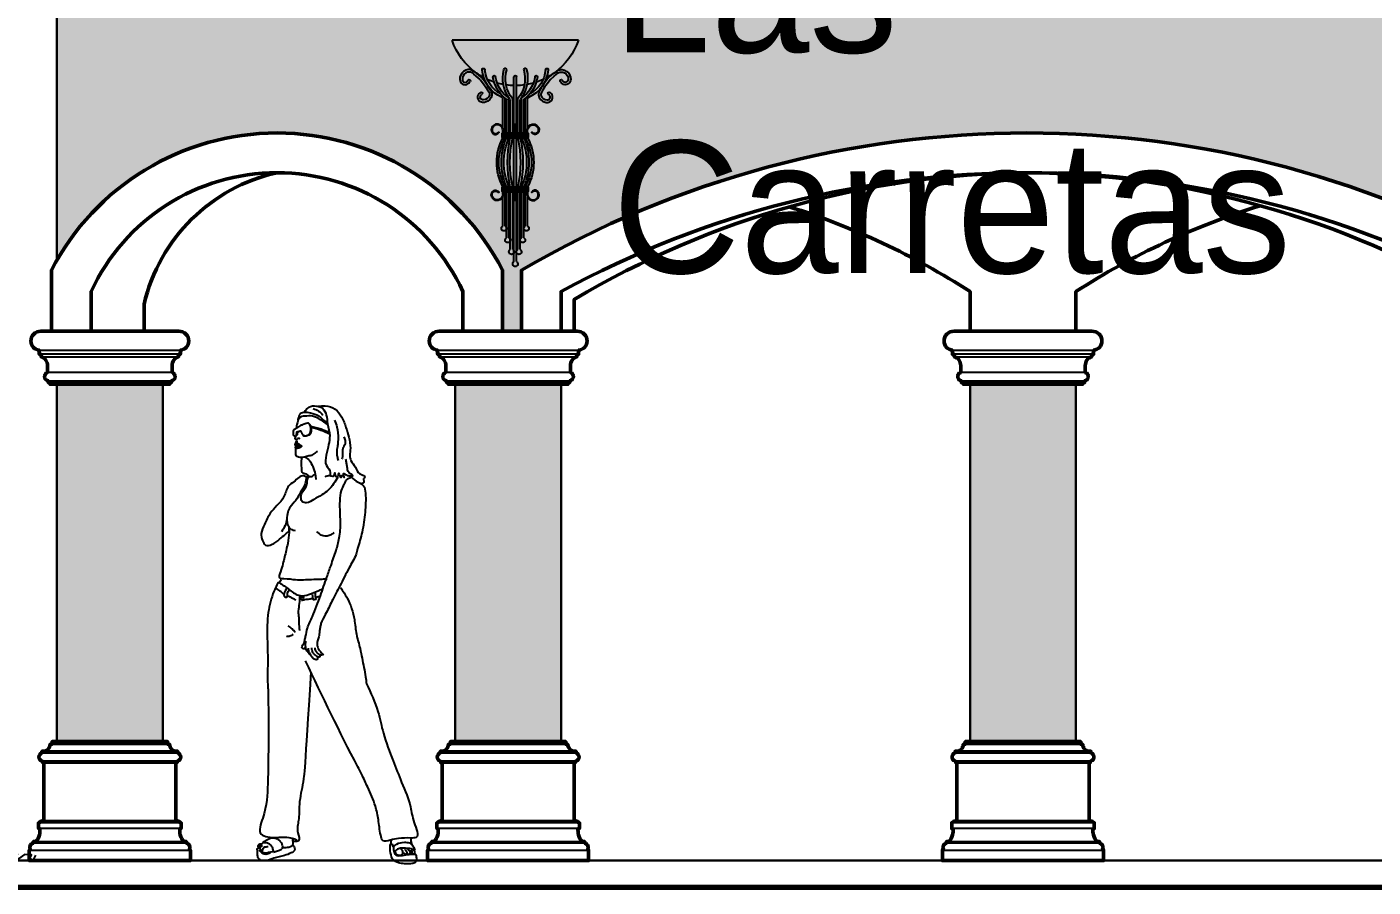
# Model space of a CAD drawing. Header units: metres. Extents: x -109 to 591, y -5 to 592.
# Drawn here: x 476.61 to 481.69, y 6.57 to 9.82 of the extents above; entities that cross this region are included whole.
import ezdxf

# ---------------------------------------------------------------- set-up
doc = ezdxf.new("R2010")
doc.units = ezdxf.units.M
doc.header["$LTSCALE"] = 0.03
for name, color, linetype in [('Amb personas', 8, 'Continuous'), ('Areas verdes', 74, 'Continuous'), ('Luminaria', 7, 'Continuous'), ('MOLDURA', 43, 'Continuous'), ('TEXTO', 5, 'Continuous')]:
    doc.layers.add(name, color=color, linetype=linetype)
for name, color, linetype, lineweight in [('HATCH SECCION', 8, 'Continuous', 5), ('Moldura con Espesor', 43, 'Continuous', 50), ('Muro', 7, 'Continuous', 70), ('Muro bajo', 7, 'Continuous', 30)]:
    doc.layers.add(name, color=color, linetype=linetype, lineweight=lineweight)
doc.styles.add('espacios', font='', dxfattribs={"height": 0.18})
doc.styles.get('espacios').set_extended_font_data('Zurich Ex BT')

# ---------------------------------------------------------------- blocks, each defined once
blk = doc.blocks.new('dam2')
for points in [[(389.6004, 512.8646), (389.6047, 512.8646), (389.6081, 512.8612)], [(389.6175, 512.0776), (389.6179, 512.0783)], [(389.646, 512.0556), (389.6455, 512.0567)]]:
    blk.add_lwpolyline(points)
blk.add_circle((389.5981, 512.282), 0.0047)
for points in [[(389.6288, 512.9583), (389.645, 512.976), (389.6725, 512.9786), (389.6948, 512.9691), (389.7111, 512.9134), (389.7171, 512.8697), (389.712, 512.8371), (389.7025, 512.7994), (389.7017, 512.7617), (389.7145, 512.7351), (389.7154, 512.724), (389.7223, 512.7223), (389.7266, 512.7223), (389.7317, 512.7334), (389.7334, 512.7223), (389.7418, 512.7211), (389.7463, 512.7326), (389.7508, 512.7193), (389.7549, 512.7171), (389.7566, 512.724), (389.7652, 512.7163), (389.7635, 512.73), (389.7729, 512.7249), (389.7866, 512.7214), (389.7961, 512.7214), (389.784, 512.7326), (389.7772, 512.754), (389.7755, 512.7677), (389.7735, 512.7828)], [(389.6596, 512.97), (389.6794, 512.9606), (389.6948, 512.9452)], [(389.736, 512.9254), (389.7446, 512.9006), (389.7472, 512.8577), (389.7454, 512.8371), (389.742, 512.8191), (389.742, 512.7926), (389.7446, 512.7789)], [(389.5981, 512.8755), (389.593, 512.8694), (389.59, 512.8653), (389.5986, 512.8603)], [(389.7686, 512.8637), (389.772, 512.838), (389.7635, 512.8209), (389.7617, 512.7986), (389.7592, 512.7831)], [(389.5916, 512.8284), (389.5909, 512.8157), (389.5918, 512.802), (389.6012, 512.796), (389.6218, 512.7952), (389.6395, 512.7995), (389.6551, 512.8027), (389.6621, 512.808), (389.6707, 512.8149)], [(389.5972, 512.8476), (389.5981, 512.8511), (389.598, 512.8535)], [(389.624, 512.7959), (389.6407, 512.7814), (389.6518, 512.7591), (389.6604, 512.7309), (389.6613, 512.712)], [(389.6279, 512.7218), (389.6184, 512.7261), (389.5815, 512.7064), (389.5618, 512.691), (389.5438, 512.6532), (389.5172, 512.6215), (389.4923, 512.5941), (389.47, 512.5547), (389.4571, 512.5212), (389.4605, 512.4964), (389.4717, 512.4792), (389.4932, 512.4801), (389.5232, 512.499), (389.5455, 512.517), (389.5584, 512.5281)], [(389.6279, 512.7218), (389.6219, 512.6978), (389.6047, 512.667), (389.585, 512.637), (389.5652, 512.6147), (389.5558, 512.5967), (389.5515, 512.571), (389.5446, 512.5478), (389.5309, 512.5255)], [(389.7418, 512.7182), (389.7257, 512.6935), (389.6819, 512.655), (389.6527, 512.6395), (389.6253, 512.6284), (389.6098, 512.6335), (389.6056, 512.6498), (389.6116, 512.6687), (389.6287, 512.6944), (389.6313, 512.7132), (389.6382, 512.7235)], [(389.7866, 512.7214), (389.8083, 512.7017), (389.8341, 512.6837), (389.8406, 512.6566), (389.8367, 512.5871), (389.8238, 512.515), (389.8058, 512.4558), (389.7993, 512.4352), (389.7723, 512.3863), (389.7372, 512.3224), (389.7063, 512.2671), (389.6805, 512.2194), (389.6638, 512.1873), (389.6599, 512.1731), (389.6573, 512.1589), (389.6547, 512.1396), (389.647, 512.1113), (389.6535, 512.0933), (389.6651, 512.0778), (389.6676, 512.074), (389.6625, 512.0727), (389.6483, 512.0804), (389.6419, 512.0894), (389.6393, 512.0997)], [(389.5511, 512.5685), (389.5538, 512.5512), (389.5601, 512.5396), (389.5721, 512.5307), (389.5807, 512.529)], [(389.7223, 512.5161), (389.7111, 512.5092), (389.6819, 512.5058), (389.6682, 512.5135), (389.6596, 512.5212)], [(389.5127, 512.3433), (389.4927, 512.3011), (389.4717, 512.2232), (389.4667, 512.1268), (389.4655, 512.049), (389.463, 511.9723), (389.4642, 511.9476)], [(389.5325, 512.2982), (389.5224, 512.3069), (389.5066, 512.32)], [(389.5892, 512.2919), (389.5871, 512.2624), (389.5827, 512.2353), (389.5836, 512.2117), (389.5836, 512.1864), (389.5844, 512.1698), (389.5844, 512.1645)], [(389.637, 512.2795), (389.6247, 512.2772), (389.6072, 512.2755), (389.5958, 512.272)], [(389.7393, 512.3163), (389.762, 512.277), (389.7856, 512.1984), (389.7917, 512.1442), (389.8031, 512.0918), (389.8092, 512.0569), (389.8198, 511.989), (389.8225, 511.9628)], [(389.5696, 512.1584), (389.5582, 512.1715), (389.5442, 512.1829)], [(389.5617, 512.1514), (389.5495, 512.1453), (389.5372, 512.1436)], [(389.6247, 512.0708), (389.6072, 512.0953), (389.6063, 512.1215), (389.6072, 512.125)], [(389.6471, 512.0665), (389.6457, 512.0568), (389.6387, 512.0568), (389.6282, 512.0656), (389.6212, 512.0769), (389.6159, 512.0892), (389.6151, 512.0988)], [(389.6537, 512.0754), (389.6553, 512.0664), (389.6509, 512.0656), (389.6396, 512.0726), (389.6308, 512.083), (389.6282, 512.0909), (389.6282, 512.0996)], [(389.8225, 511.9628), (389.8606, 511.8605), (389.8781, 511.781), (389.9105, 511.68), (389.9388, 511.6005), (389.9685, 511.5103), (389.9793, 511.4524), (389.9847, 511.3985), (389.9658, 511.3971), (389.9213, 511.3971), (389.8903, 511.3917), (389.8646, 511.3904), (389.8565, 511.4106), (389.8498, 511.4672), (389.8404, 511.517), (389.8147, 511.5871), (389.7945, 511.6342), (389.781, 511.6625), (389.6031, 512.0531)], [(389.4642, 511.9476), (389.4518, 511.6103), (389.4296, 511.4867), (389.4221, 511.4286), (389.4456, 511.4175), (389.5087, 511.415), (389.5347, 511.4101), (389.5508, 511.4039)], [(389.4653, 511.3618), (389.4631, 511.3735), (389.458, 511.3849), (389.449, 511.3924), (389.4383, 511.3967), (389.4298, 511.3973), (389.429, 511.3991), (389.4345, 511.4028), (389.4448, 511.4083), (389.455, 511.4123), (389.4634, 511.4138), (389.4748, 511.4116), (389.485, 511.4057), (389.4932, 511.3957), (389.4971, 511.3856), (389.4971, 511.3768), (389.4957, 511.3728)], [(389.5352, 511.3863), (389.5414, 511.3754), (389.5414, 511.3655), (389.5293, 511.3571), (389.5044, 511.3479), (389.4653, 511.3399), (389.4389, 511.3319), (389.4159, 511.3344), (389.4089, 511.3421), (389.4067, 511.3564), (389.4063, 511.3684), (389.4074, 511.3768), (389.4111, 511.3798)], [(389.4122, 511.3708), (389.4225, 511.3601), (389.4332, 511.3559), (389.4449, 511.3569), (389.4534, 511.3593)]]:
    blk.add_spline(points, degree=3)
for points, knots in [([(389.6764, 512.9778), (389.6857, 512.9786), (389.7078, 512.9807), (389.7421, 512.9684), (389.7655, 512.9355), (389.7768, 512.8989), (389.7877, 512.861), (389.7931, 512.8258), (389.7873, 512.7979), (389.7898, 512.7722), (389.8107, 512.754), (389.8134, 512.7262), (389.8488, 512.719), (389.8315, 512.7072), (389.8396, 512.6954), (389.8315, 512.6924), (389.8266, 512.6908)], [0, 0, 0, 0, 0.204626, 0.487741, 0.752249, 1.060926, 1.328103, 1.625569, 1.827846, 1.955127, 2.17339, 2.388263, 2.547218, 2.6293, 2.693484, 2.781077, 2.781077, 2.781077, 2.781077]), ([(389.5923, 512.8715), (389.5901, 512.8712), (389.5827, 512.8745), (389.5853, 512.8845), (389.5853, 512.8963), (389.5999, 512.9004), (389.6086, 512.9086), (389.6168, 512.911), (389.6168, 512.911), (389.6229, 512.9139), (389.6298, 512.917), (389.6428, 512.9187), (389.649, 512.905), (389.6505, 512.8913), (389.6448, 512.8773), (389.6348, 512.8726), (389.623, 512.8702), (389.6159, 512.8798), (389.6152, 512.8913), (389.6059, 512.8894), (389.5971, 512.8884), (389.5974, 512.8815), (389.5966, 512.8745), (389.5923, 512.8715)], [1.029626, 1.029626, 1.029626, 1.029626, 1.080252, 1.162309, 1.226493, 1.322632, 1.443788, 1.48965, 1.48965, 1.48965, 1.607995, 1.670996, 1.739092, 1.896933, 1.981387, 2.046234, 2.134659, 2.215288, 2.283081, 2.333482, 2.393243, 2.451269, 2.469049, 2.469049, 2.469049, 2.469049]), ([(389.6045, 512.9313), (389.6034, 512.9279), (389.6007, 512.9196), (389.5973, 512.9094), (389.5979, 512.9025), (389.5981, 512.9009)], [0.0062868, 0.0062868, 0.0062868, 0.0062868, 0.0847533, 0.2008053, 0.2363419, 0.2363419, 0.2363419, 0.2363419]), ([(389.7118, 512.9091), (389.7032, 512.9159), (389.6864, 512.929), (389.6586, 512.9455), (389.6313, 512.9429), (389.6113, 512.9437), (389.6024, 512.9264), (389.6084, 512.9474), (389.6143, 512.9554), (389.6309, 512.96), (389.6524, 512.9538), (389.6779, 512.9472), (389.6931, 512.9299), (389.7039, 512.9208), (389.7094, 512.9152), (389.7111, 512.9134)], [0.010001, 0.010001, 0.010001, 0.010001, 0.251908, 0.482913, 0.69091, 0.850274, 0.895672, 0.99338, 1.096641, 1.16241, 1.346838, 1.584292, 1.722396, 1.842701, 1.896131, 1.896131, 1.896131, 1.896131]), ([(389.6427, 512.9163), (389.6429, 512.9162), (389.6458, 512.9149), (389.6508, 512.904), (389.6523, 512.8903), (389.6465, 512.8762), (389.6366, 512.8716), (389.6279, 512.8698), (389.6239, 512.8721), (389.6232, 512.8726)], [1.6659105, 1.6659105, 1.6659105, 1.6659105, 1.6709959, 1.7390923, 1.8969333, 1.981387, 2.0462342, 2.1346595, 2.1531248, 2.1531248, 2.1531248, 2.1531248]), ([(389.614, 512.889), (389.6125, 512.8893), (389.6072, 512.8883), (389.5989, 512.8874), (389.5992, 512.8804), (389.5984, 512.8764), (389.5981, 512.8755)], [2.2922678, 2.2922678, 2.2922678, 2.2922678, 2.3334817, 2.3932432, 2.4512692, 2.4690493, 2.4690493, 2.4690493, 2.4690493]), ([(389.6491, 512.9065), (389.6618, 512.9033), (389.6851, 512.8969), (389.7067, 512.8862), (389.7165, 512.8811)], [0.0480309, 0.0480309, 0.0480309, 0.0480309, 0.336075, 0.5786481, 0.5786481, 0.5786481, 0.5786481]), ([(389.6502, 512.9021), (389.6624, 512.899), (389.6854, 512.8925), (389.7068, 512.8819), (389.7169, 512.8766)], [0.0612403, 0.0612403, 0.0612403, 0.0612403, 0.336075, 0.5868201, 0.5868201, 0.5868201, 0.5868201]), ([(389.597, 512.8608), (389.5954, 512.8539), (389.592, 512.8485), (389.5898, 512.8398), (389.5931, 512.8476), (389.5972, 512.8412), (389.6009, 512.8476), (389.6065, 512.8387), (389.6181, 512.8358), (389.6051, 512.8271), (389.597, 512.827), (389.5901, 512.8286), (389.5915, 512.8344), (389.598, 512.8317), (389.6033, 512.8311), (389.6116, 512.8347), (389.6013, 512.839), (389.5963, 512.8405), (389.5915, 512.8385), (389.5898, 512.8398), (389.5898, 512.8398), (389.5907, 512.8424)], [1.0139531, 1.0139531, 1.0139531, 1.0139531, 1.0565261, 1.094809, 1.121524, 1.1496928, 1.1811814, 1.2529849, 1.3071611, 1.391871, 1.480072, 1.5115605, 1.5375108, 1.5753113, 1.6257119, 1.6538807, 1.7080568, 1.7463776, 1.7846983, 1.8025084, 1.8586537, 1.8586537, 1.8586537, 1.8586537]), ([(389.5965, 512.8399), (389.5978, 512.8383), (389.5992, 512.8365), (389.5986, 512.8344), (389.5958, 512.8327)], [0.005566, 0.005566, 0.005566, 0.005566, 0.02457923, 0.05350095, 0.05350095, 0.05350095, 0.05350095]), ([(389.6124, 512.794), (389.6117, 512.7885), (389.6099, 512.7732), (389.6103, 512.7562), (389.6112, 512.7363), (389.6248, 512.7356), (389.6327, 512.73), (389.6346, 512.726), (389.6352, 512.7245)], [0, 0, 0, 0, 0.1213458, 0.3353245, 0.3995083, 0.5095159, 0.5724929, 0.6074024, 0.6074024, 0.6074024, 0.6074024]), ([(389.6279, 512.7218), (389.6284, 512.7224), (389.6298, 512.724), (389.6335, 512.7238), (389.6365, 512.725), (389.6387, 512.7241), (389.639, 512.7233), (389.639, 512.7231)], [0, 0, 0, 0, 0.01596339, 0.04674511, 0.07315609, 0.08699152, 0.09151033, 0.09151033, 0.09151033, 0.09151033]), ([(389.6378, 512.7231), (389.6405, 512.7231), (389.6457, 512.723), (389.6535, 512.7261), (389.6579, 512.7295), (389.6603, 512.7315)], [0, 0, 0, 0, 0.0593879, 0.1132088, 0.1815985, 0.1815985, 0.1815985, 0.1815985]), ([(389.6965, 512.721), (389.7014, 512.7227), (389.7073, 512.7248), (389.7134, 512.7256), (389.7144, 512.7258)], [0, 0, 0, 0, 0.1137451, 0.1359465, 0.1359465, 0.1359465, 0.1359465]), ([(389.6051, 512.1057), (389.6043, 512.1023), (389.6029, 512.0958), (389.5868, 512.1001), (389.5992, 512.1153), (389.6031, 512.128), (389.6078, 512.1473), (389.6139, 512.1773), (389.6397, 512.224), (389.664, 512.2854), (389.6872, 512.3472), (389.7083, 512.4014), (389.7267, 512.4479), (389.7398, 512.4903), (389.7469, 512.5365), (389.7462, 512.5818), (389.7463, 512.63), (389.7506, 512.6657), (389.7637, 512.6877), (389.7698, 512.7033), (389.7792, 512.7132), (389.7873, 512.7153), (389.7916, 512.7161)], [0, 0, 0, 0, 0.064575, 0.123757, 0.251544, 0.340877, 0.446646, 0.678413, 1.017082, 1.60914, 2.134447, 2.471518, 2.889639, 3.236731, 3.444436, 3.916928, 4.231223, 4.511716, 4.689584, 4.789982, 4.880721, 4.974657, 4.974657, 4.974657, 4.974657]), ([(389.5577, 512.543), (389.5581, 512.536), (389.5591, 512.5158), (389.5518, 512.4792), (389.538, 512.4302), (389.529, 512.3957), (389.512, 512.3552), (389.546, 512.3558), (389.5798, 512.3474), (389.627, 512.3495), (389.6631, 512.3492), (389.6824, 512.3492), (389.6899, 512.3492), (389.692, 512.3492)], [0.036799, 0.036799, 0.036799, 0.036799, 0.189891, 0.481947, 0.859949, 1.263589, 1.432288, 1.543103, 1.860005, 2.283744, 2.540525, 2.662496, 2.707433, 2.707433, 2.707433, 2.707433]), ([(389.5127, 512.3433), (389.5243, 512.3356), (389.5476, 512.3203), (389.5733, 512.2951), (389.6042, 512.2881), (389.6286, 512.2963), (389.6505, 512.3037), (389.6654, 512.3102), (389.6725, 512.3129), (389.6746, 512.3137)], [0, 0, 0, 0, 0.306693, 0.614788, 0.772158, 0.976164, 1.167008, 1.285012, 1.333971, 1.333971, 1.333971, 1.333971]), ([(389.5239, 512.3559), (389.5233, 512.353), (389.5217, 512.3474), (389.5182, 512.3429), (389.5162, 512.3408)], [0.0258549, 0.0258549, 0.0258549, 0.0258549, 0.0913082, 0.1529624, 0.1529624, 0.1529624, 0.1529624]), ([(389.5443, 512.3211), (389.5395, 512.3146), (389.5329, 512.3057), (389.5317, 512.2903), (389.5472, 512.2827), (389.5434, 512.3001), (389.548, 512.3086), (389.5519, 512.3117), (389.554, 512.3132)], [0.0029762, 0.0029762, 0.0029762, 0.0029762, 0.1801151, 0.244564, 0.3163216, 0.4281074, 0.4811461, 0.5358219, 0.5358219, 0.5358219, 0.5358219]), ([(389.5448, 512.2927), (389.5511, 512.2897), (389.5615, 512.2849), (389.5711, 512.2787), (389.5748, 512.2763)], [0.0048062, 0.0048062, 0.0048062, 0.0048062, 0.1578643, 0.2558263, 0.2558263, 0.2558263, 0.2558263]), ([(389.636, 512.2988), (389.6355, 512.2927), (389.6349, 512.2853), (389.6387, 512.2745), (389.6442, 512.2769), (389.652, 512.2753), (389.6455, 512.2867), (389.6474, 512.2944), (389.648, 512.3005), (389.6482, 512.3031)], [0.0020197, 0.0020197, 0.0020197, 0.0020197, 0.1412284, 0.1699134, 0.2212698, 0.2469479, 0.3123489, 0.3893029, 0.4452212, 0.4452212, 0.4452212, 0.4452212]), ([(389.6639, 512.2857), (389.6616, 512.2855), (389.6563, 512.2849), (389.6512, 512.2833), (389.6484, 512.2823)], [0.1699313, 0.1699313, 0.1699313, 0.1699313, 0.2211495, 0.2871792, 0.2871792, 0.2871792, 0.2871792]), ([(389.6218, 512.0116), (389.5875, 511.653), (389.5808, 511.6057), (389.5618, 511.5411), (389.5631, 511.4771), (389.5489, 511.4376), (389.5653, 511.4024), (389.5473, 511.396), (389.5403, 511.3991), (389.5357, 511.4019)], [0, 0, 0, 0, 0.450521, 1.052031, 1.48005, 1.816889, 2.025787, 2.078711, 2.191409, 2.191409, 2.191409, 2.191409]), ([(389.4128, 511.3901), (389.4127, 511.3909), (389.4127, 511.3938), (389.4189, 511.3939), (389.4238, 511.3931), (389.4263, 511.3966), (389.4285, 511.3972), (389.4296, 511.3975)], [0.0078416, 0.0078416, 0.0078416, 0.0078416, 0.024165, 0.0711031, 0.1061475, 0.130917, 0.1558523, 0.1558523, 0.1558523, 0.1558523]), ([(389.5349, 511.41), (389.5351, 511.4076), (389.5355, 511.4015), (389.538, 511.3917), (389.5307, 511.3761), (389.5126, 511.3767), (389.5009, 511.3762), (389.4968, 511.3757)], [0.01423, 0.01423, 0.01423, 0.01423, 0.0673399, 0.1482926, 0.2347734, 0.3997762, 0.4926132, 0.4926132, 0.4926132, 0.4926132]), ([(389.9698, 511.3715), (389.9691, 511.3748), (389.968, 511.3807), (389.9655, 511.3892), (389.9665, 511.3944), (389.9672, 511.3971)], [0.0196702, 0.0196702, 0.0196702, 0.0196702, 0.0934383, 0.1517417, 0.2109748, 0.2109748, 0.2109748, 0.2109748]), ([(389.4112, 511.3815), (389.4103, 511.3823), (389.408, 511.3848), (389.4115, 511.3907), (389.4165, 511.3905), (389.419, 511.3912), (389.4203, 511.3915)], [0.0112167, 0.0112167, 0.0112167, 0.0112167, 0.0361399, 0.0854424, 0.115492, 0.1429013, 0.1429013, 0.1429013, 0.1429013]), ([(389.4165, 511.3754), (389.4151, 511.3756), (389.4112, 511.3762), (389.4106, 511.3837), (389.4144, 511.3875), (389.4191, 511.3895), (389.4227, 511.3898), (389.425, 511.39)], [0.0058946, 0.0058946, 0.0058946, 0.0058946, 0.0332444, 0.090203, 0.1225497, 0.149017, 0.2007167, 0.2007167, 0.2007167, 0.2007167]), ([(389.4247, 511.3688), (389.4237, 511.3686), (389.421, 511.3684), (389.4161, 511.3728), (389.4158, 511.3808), (389.421, 511.3856), (389.4244, 511.3859), (389.4257, 511.386)], [0.0232531, 0.0232531, 0.0232531, 0.0232531, 0.0463973, 0.0845823, 0.1517611, 0.1954946, 0.2255442, 0.2255442, 0.2255442, 0.2255442]), ([(389.4648, 511.3651), (389.4644, 511.365), (389.4586, 511.363), (389.4482, 511.3606), (389.4356, 511.3581), (389.4226, 511.3623), (389.4256, 511.3755), (389.4324, 511.3821), (389.4397, 511.3823), (389.4441, 511.3828), (389.4466, 511.3831)], [0.741977, 0.741977, 0.741977, 0.741977, 0.7492079, 0.8769765, 0.976751, 1.0356889, 1.1382839, 1.1954016, 1.2360748, 1.2927737, 1.2927737, 1.2927737, 1.2927737]), ([(389.4653, 511.3618), (389.4703, 511.3636), (389.4779, 511.3651), (389.4867, 511.3678), (389.4932, 511.3705), (389.4957, 511.3728)], [0, 0, 0, 0, 0.1127563, 0.1735974, 0.2386624, 0.2386624, 0.2386624, 0.2386624]), ([(389.8942, 511.3791), (389.8941, 511.3793), (389.8928, 511.3819), (389.8945, 511.387), (389.8948, 511.3913), (389.8948, 511.3928)], [0.0960422, 0.0960422, 0.0960422, 0.0960422, 0.1019198, 0.1630192, 0.1977177, 0.1977177, 0.1977177, 0.1977177]), ([(389.9006, 511.3678), (389.9, 511.3702), (389.8995, 511.3727), (389.898, 511.3747), (389.8979, 511.3748)], [0, 0, 0, 0, 0.0530919, 0.05449483, 0.05449483, 0.05449483, 0.05449483]), ([(389.9007, 511.3669), (389.9048, 511.3705), (389.9162, 511.3805), (389.9383, 511.3831), (389.9596, 511.3816), (389.9711, 511.3709), (389.9755, 511.3625), (389.981, 511.349), (389.9657, 511.3603), (389.9514, 511.3594), (389.9323, 511.3617), (389.9169, 511.3604), (389.9103, 511.3531), (389.905, 511.3509), (389.9035, 511.3488), (389.903, 511.3479)], [0.006062, 0.006062, 0.006062, 0.006062, 0.125101, 0.335346, 0.470824, 0.587058, 0.643344, 0.718229, 0.769405, 0.933275, 1.074645, 1.187626, 1.250176, 1.286159, 1.307644, 1.307644, 1.307644, 1.307644]), ([(389.9059, 511.351), (389.9064, 511.3485), (389.9084, 511.3415), (389.9185, 511.3356), (389.93, 511.3349), (389.935, 511.3419), (389.9365, 511.3498), (389.932, 511.3556), (389.9287, 511.3582), (389.9276, 511.359)], [0.0237831, 0.0237831, 0.0237831, 0.0237831, 0.0795883, 0.1843187, 0.2569085, 0.3057364, 0.359637, 0.4230884, 0.4528736, 0.4528736, 0.4528736, 0.4528736]), ([(389.9353, 511.3443), (389.9377, 511.3431), (389.9414, 511.3412), (389.947, 511.3377), (389.9517, 511.3419), (389.9495, 511.3483), (389.945, 511.3517), (389.944, 511.3554), (389.9438, 511.3564)], [0.0115743, 0.0115743, 0.0115743, 0.0115743, 0.0733709, 0.1059642, 0.1411235, 0.1799924, 0.2371829, 0.2612899, 0.2612899, 0.2612899, 0.2612899]), ([(389.9496, 511.3404), (389.9503, 511.34), (389.9525, 511.3386), (389.9573, 511.3389), (389.9628, 511.3416), (389.9626, 511.3489), (389.9569, 511.3516), (389.9542, 511.3546), (389.9531, 511.3559)], [0.0111299, 0.0111299, 0.0111299, 0.0111299, 0.0275033, 0.069471, 0.1107259, 0.1488385, 0.2001434, 0.2378927, 0.2378927, 0.2378927, 0.2378927]), ([(389.9593, 511.34), (389.961, 511.3394), (389.964, 511.3383), (389.9695, 511.3406), (389.9697, 511.3442), (389.969, 511.3495), (389.9668, 511.3526), (389.9656, 511.3544)], [0.0168168, 0.0168168, 0.0168168, 0.0168168, 0.060318, 0.0870248, 0.1296374, 0.1685064, 0.2129652, 0.2129652, 0.2129652, 0.2129652]), ([(389.9698, 511.3412), (389.9712, 511.3398), (389.9736, 511.3382), (389.9785, 511.3397), (389.9795, 511.3447), (389.9784, 511.3499), (389.9753, 511.3512), (389.9739, 511.3518)], [0.016205, 0.016205, 0.016205, 0.016205, 0.0550066, 0.0791338, 0.1152944, 0.1550885, 0.1858402, 0.1858402, 0.1858402, 0.1858402]), ([(389.9815, 511.3369), (389.981, 511.3378), (389.9801, 511.3393), (389.979, 511.3407), (389.9785, 511.3412)], [0, 0, 0, 0, 0.0226074, 0.03825743, 0.03825743, 0.03825743, 0.03825743])]:
    blk.add_open_spline(points, degree=3, knots=knots)
blk.add_open_spline([(389.594, 512.8705), (389.5923, 512.8702), (389.5902, 512.8709), (389.5886, 512.8721)], degree=3)
at = {"start_tangent": (-0.994018, 0.109214), "end_tangent": (-0.994018, 0.109214)}
blk.add_spline([(389.9806, 511.3372), (389.9334, 511.3351), (389.9095, 511.3372), (389.9022, 511.3518), (389.8981, 511.3744), (389.895, 511.3785), (389.8918, 511.3388), (389.9032, 511.3165), (389.923, 511.3071), (389.9458, 511.304), (389.9666, 511.304), (389.9801, 511.3087), (389.9838, 511.317), (389.9827, 511.3315), (389.9806, 511.3372)], degree=3, dxfattribs=at)
blk = doc.blocks.new('A$C18BB4888')
for p, q in [((0, 1.1536), (0.6443, 1.1536)), ((0.3158, 0.6809), (0.3158, 0.9667)), ((0.3285, 0.6809), (0.3285, 0.9667)), ((0.2586, 0.7082), (0.2586, 0.856)), ((0.2713, 0.6809), (0.2713, 0.8572)), ((0.2777, 0.6809), (0.2777, 0.8492)), ((0.2904, 0.6809), (0.2904, 0.8558)), ((0.2967, 0.6809), (0.2967, 0.8475)), ((0.3094, 0.6809), (0.3094, 0.8519)), ((0.3348, 0.6809), (0.3348, 0.8519)), ((0.3475, 0.6809), (0.3475, 0.8475)), ((0.3539, 0.6809), (0.3539, 0.8558)), ((0.3666, 0.6809), (0.3666, 0.8492)), ((0.3729, 0.6809), (0.3729, 0.8572)), ((0.3856, 0.7082), (0.3856, 0.856)), ((0.2586, 0.6809), (0.2586, 0.6946)), ((0.319, 0.6758), (0.319, 0.7226)), ((0.3253, 0.6758), (0.3253, 0.7226)), ((0.3856, 0.6809), (0.3856, 0.6946)), ((0.319, 0.6809), (0.2586, 0.6809)), ((0.3192, 0.6745), (0.2586, 0.6745)), ((0.3856, 0.6682), (0.2586, 0.6682)), ((0.3856, 0.6618), (0.2586, 0.6618)), ((0.3856, 0.6555), (0.2586, 0.6555)), ((0.3158, 0.4055), (0.3158, 0.6555)), ((0.3856, 0.6745), (0.325, 0.6745)), ((0.3856, 0.6809), (0.3253, 0.6809)), ((0.3285, 0.4055), (0.3285, 0.6555)), ((0.3856, 0.4055), (0.2586, 0.4055)), ((0.3856, 0.3991), (0.2586, 0.3991)), ((0.3856, 0.3928), (0.2586, 0.3928)), ((0.3192, 0.3864), (0.2586, 0.3864)), ((0.2586, 0.3663), (0.2586, 0.3801)), ((0.319, 0.3801), (0.2586, 0.3801)), ((0.2586, 0.2055), (0.2586, 0.3527)), ((0.2713, 0.2057), (0.2713, 0.3801)), ((0.2777, 0.1455), (0.2777, 0.3801)), ((0.2904, 0.1457), (0.2904, 0.3801)), ((0.2967, 0.0855), (0.2967, 0.3801)), ((0.3094, 0.0857), (0.3094, 0.3801)), ((0.3158, 0.024), (0.3158, 0.3801)), ((0.319, 0.3851), (0.319, 0.3383)), ((0.3856, 0.3864), (0.325, 0.3864)), ((0.3253, 0.3851), (0.3253, 0.3383)), ((0.3856, 0.3801), (0.3253, 0.3801)), ((0.3285, 0.0237), (0.3285, 0.3801)), ((0.3348, 0.0857), (0.3348, 0.3801)), ((0.3475, 0.0855), (0.3475, 0.3801)), ((0.3539, 0.1457), (0.3539, 0.3801)), ((0.3666, 0.1455), (0.3666, 0.3801)), ((0.3729, 0.2052), (0.3729, 0.3801)), ((0.3856, 0.3663), (0.3856, 0.3801)), ((0.3856, 0.2055), (0.3856, 0.3527))]:
    blk.add_line(p, q)
for centre, radius, start, end in [((0.3221, 1.2619), 0.3398, 198.56876, 234.31473), ((0.3221, 1.2619), 0.3398, 305.68527, 341.43124), ((0.3221, 1.2619), 0.3398, 234.31473, 241.89331), ((0.1605, 1.0027), 0.00721, 0, 190.55672), ((0.3225, 1.0177), 0.1699, 185.05468, 246.52619), ((0.319, 1.0133), 0.1517, 184.00173, 242.2596), ((0.215, 0.9667), 0.0062, 0, 187.90625), ((0.3745, 0.9888), 0.1672, 187.61115, 233.52895), ((0.3757, 0.99), 0.1562, 188.58959, 235.65666), ((0.4392, 0.9605), 0.1805, 166.45726, 217.18465), ((0.2712, 1.0027), 0.0075, 0, 180), ((0.4331, 0.9572), 0.1609, 163.57021, 218.9799), ((0.3221, 0.9667), 0.00635, 0, 180), ((0.2112, 0.9572), 0.1609, 321.0201, 16.42979), ((0.2051, 0.9605), 0.1805, 322.81535, 13.54274), ((0.2685, 0.99), 0.1562, 304.34334, 351.41041), ((0.373, 1.0027), 0.0075, 0, 180), ((0.2698, 0.9888), 0.1672, 306.47105, 352.38885), ((0.3218, 1.0177), 0.1699, 293.47381, 354.94532), ((0.3253, 1.0133), 0.1517, 297.7404, 355.99827), ((0.4292, 0.9667), 0.0062, 352.09375, 180), ((0.4838, 1.0027), 0.00721, 349.44328, 180), ((0.3221, 1.2619), 0.3398, 298.10669, 305.68527), ((0.3221, 1.2619), 0.3398, 300.90371, 305.68527), ((0.0872, 0.9461), 0.00635, 326.69637, 146.69637), ((0.3221, 1.2619), 0.3398, 245.09339, 251.5801), ((0.3221, 1.2619), 0.3398, 254.19046, 259.80297), ((0.3221, 1.2619), 0.3398, 262.11784, 268.92933), ((0.3221, 1.2619), 0.3398, 271.07067, 277.88216), ((0.3221, 1.2619), 0.3398, 280.14951, 285.80954), ((0.3221, 1.2619), 0.3398, 288.4199, 294.78549), ((0.5571, 0.9461), 0.00635, 33.30363, 213.30363), ((0.1486, 0.8823), 0.00635, 311.65799, 131.65799), ((0.2523, 0.856), 0.00635, 0, 66.56794), ((0.2713, 0.8492), 0.00635, 0, 53.41541), ((0.284, 0.8558), 0.00635, 0, 55.63082), ((0.2904, 0.8475), 0.00635, 0, 37.74864), ((0.3031, 0.8519), 0.00635, 0, 39.25004), ((0.3412, 0.8519), 0.00635, 140.74996, 180), ((0.3539, 0.8475), 0.00635, 142.25136, 180), ((0.3602, 0.8558), 0.00635, 124.39339, 180), ((0.3729, 0.8492), 0.00635, 126.60768, 180), ((0.392, 0.856), 0.00635, 113.43206, 180), ((0.4957, 0.8823), 0.00635, 48.34201, 228.34201), ((0.3221, 0.7226), 0.00317, 0, 180), ((0.496, 0.5305), 0.2683, 152.23095, 207.76905), ((0.2365, 0.6826), 0.00201, 316.04569, 130.8648), ((0.496, 0.5305), 0.2571, 150.91231, 209.08769), ((0.5695, 0.5305), 0.3174, 156.81025, 203.18975), ((0.2586, 0.6777), 0.00317, 90, 270), ((0.2586, 0.6714), 0.00317, 90, 270), ((0.2586, 0.665), 0.00317, 90, 270), ((0.2586, 0.6587), 0.00317, 90, 270), ((0.5695, 0.5305), 0.3058, 155.87323, 204.12677), ((0.8597, 0.5305), 0.5767, 167.4811, 192.5189), ((0.8597, 0.5305), 0.5643, 167.20157, 192.79843), ((0.3221, 0.6758), 0.00317, 180, 0), ((-0.2154, 0.5305), 0.5643, 347.20157, 12.79843), ((-0.2154, 0.5305), 0.5767, 347.4811, 12.5189), ((0.0748, 0.5305), 0.3058, 335.87323, 24.12677), ((0.0748, 0.5305), 0.3174, 336.81025, 23.18975), ((0.1482, 0.5305), 0.2571, 330.91231, 29.08769), ((0.3856, 0.6777), 0.00317, 270, 90), ((0.3856, 0.6714), 0.00317, 270, 90), ((0.3856, 0.665), 0.00317, 270, 90), ((0.3856, 0.6587), 0.00317, 270, 90), ((0.1482, 0.5305), 0.2683, 332.23095, 27.76905), ((0.4078, 0.6826), 0.00201, 49.1352, 223.95431), ((0.2365, 0.3784), 0.00201, 229.1352, 43.95431), ((0.2586, 0.4023), 0.00317, 90, 270), ((0.2586, 0.396), 0.00317, 90, 270), ((0.2586, 0.3896), 0.00317, 90, 270), ((0.2586, 0.3833), 0.00317, 90, 270), ((0.3221, 0.3851), 0.00317, 0, 180), ((0.3856, 0.4023), 0.00317, 270, 90), ((0.3856, 0.396), 0.00317, 270, 90), ((0.3856, 0.3896), 0.00317, 270, 90), ((0.3856, 0.3833), 0.00317, 270, 90), ((0.4078, 0.3784), 0.00201, 136.04569, 310.8648), ((0.3221, 0.3383), 0.00317, 180, 0), ((0.2652, 0.1941), 0.0132, 119.96258, 62.24647), ((0.2843, 0.1341), 0.0132, 119.96258, 62.24647), ((0.36, 0.1341), 0.0132, 117.75353, 60.03742), ((0.3795, 0.1938), 0.0132, 119.96258, 62.24647), ((0.3033, 0.0741), 0.0132, 119.96258, 62.24647), ((0.341, 0.0741), 0.0132, 117.75353, 60.03742), ((0.3219, 0.0123), 0.0132, 117.75353, 60.03742)]:
    blk.add_arc(centre, radius, start, end)
for points, knots in [([(0.1516, 0.9624), (0.1136, 0.9967), (0.098, 1.0046), (0.0657, 1.0017), (0.0495, 0.99), (0.0382, 0.9625), (0.0372, 0.9488), (0.051, 0.9282), (0.0649, 0.9233), (0.0844, 0.9302), (0.0895, 0.9381), (0.0925, 0.9426)], [0.125046, 0.125046, 0.125046, 0.125046, 0.1563529, 0.1563529, 0.1927495, 0.1927495, 0.2170838, 0.2170838, 0.2339431, 0.2339431, 0.2493057, 0.2493057, 0.2493057, 0.2493057]), ([(0.1429, 0.9526), (0.1096, 0.9812), (0.0983, 0.9924), (0.0657, 0.9915), (0.0464, 0.9604), (0.0587, 0.9369), (0.0746, 0.9385), (0.0793, 0.9456), (0.0819, 0.9496)], [0.1248612, 0.1248612, 0.1248612, 0.1248612, 0.1381196, 0.1693141, 0.2085552, 0.2246462, 0.2357127, 0.2493057, 0.2493057, 0.2493057, 0.2493057]), ([(0.1516, 0.9624), (0.1909, 0.9138), (0.2012, 0.891), (0.2068, 0.8692), (0.1975, 0.8514), (0.1719, 0.8362), (0.1586, 0.8332), (0.1362, 0.8439), (0.1293, 0.857), (0.1333, 0.8773), (0.1404, 0.8835), (0.1444, 0.887)], [0.1396702, 0.1396702, 0.1396702, 0.1396702, 0.1563529, 0.1563529, 0.1927495, 0.1927495, 0.2170838, 0.2170838, 0.2339431, 0.2339431, 0.2493057, 0.2493057, 0.2493057, 0.2493057]), ([(0.4927, 0.9624), (0.4534, 0.9138), (0.4431, 0.891), (0.4375, 0.8692), (0.4468, 0.8514), (0.4723, 0.8362), (0.4857, 0.8332), (0.5081, 0.8439), (0.5149, 0.857), (0.511, 0.8773), (0.5039, 0.8835), (0.4999, 0.887)], [0.1396702, 0.1396702, 0.1396702, 0.1396702, 0.1563529, 0.1563529, 0.1927495, 0.1927495, 0.2170838, 0.2170838, 0.2339431, 0.2339431, 0.2493057, 0.2493057, 0.2493057, 0.2493057]), ([(0.4927, 0.9624), (0.5307, 0.9967), (0.5463, 1.0046), (0.5785, 1.0017), (0.5948, 0.99), (0.6061, 0.9625), (0.6071, 0.9488), (0.5933, 0.9282), (0.5794, 0.9233), (0.5598, 0.9302), (0.5547, 0.9381), (0.5518, 0.9426)], [0.125046, 0.125046, 0.125046, 0.125046, 0.1563529, 0.1563529, 0.1927495, 0.1927495, 0.2170838, 0.2170838, 0.2339431, 0.2339431, 0.2493057, 0.2493057, 0.2493057, 0.2493057]), ([(0.5014, 0.9526), (0.5347, 0.9812), (0.546, 0.9924), (0.5786, 0.9915), (0.5979, 0.9604), (0.5856, 0.9369), (0.5697, 0.9385), (0.565, 0.9456), (0.5624, 0.9496)], [0.1248612, 0.1248612, 0.1248612, 0.1248612, 0.1381196, 0.1693141, 0.2085552, 0.2246462, 0.2357127, 0.2493057, 0.2493057, 0.2493057, 0.2493057]), ([(0.1429, 0.9526), (0.1938, 0.8865), (0.1931, 0.8646), (0.1686, 0.844), (0.1437, 0.8528), (0.1429, 0.8687), (0.1493, 0.8744), (0.1528, 0.8776)], [0.1492872, 0.1492872, 0.1492872, 0.1492872, 0.1693141, 0.2085552, 0.2246462, 0.2357127, 0.2493057, 0.2493057, 0.2493057, 0.2493057]), ([(0.5014, 0.9526), (0.4505, 0.8865), (0.4512, 0.8646), (0.4756, 0.844), (0.5006, 0.8528), (0.5014, 0.8687), (0.495, 0.8744), (0.4915, 0.8776)], [0.1492872, 0.1492872, 0.1492872, 0.1492872, 0.1693141, 0.2085552, 0.2246462, 0.2357127, 0.2493057, 0.2493057, 0.2493057, 0.2493057]), ([(0.2061, 0.7134), (0.2034, 0.7099), (0.2015, 0.7059), (0.2, 0.6992), (0.1998, 0.6965), (0.201, 0.6892)], [0.94830703, 0.94830703, 0.94830703, 0.94830703, 0.98195889, 0.98195889, 1.00249683, 1.00249683, 1.00249683, 1.00249683]), ([(0.201, 0.6892), (0.2025, 0.6843), (0.2055, 0.6798), (0.2149, 0.6732), (0.2218, 0.6715), (0.2319, 0.6753), (0.2351, 0.6784), (0.2379, 0.6812)], [1.0147692, 1.0147692, 1.0147692, 1.0147692, 1.0543401, 1.0543401, 1.1000388, 1.1000388, 1.1351889, 1.1351889, 1.1351889, 1.1351889]), ([(0.2048, 0.6902), (0.2059, 0.6866), (0.2106, 0.6792), (0.2248, 0.6743), (0.2318, 0.6809), (0.2352, 0.6841)], [1.0153249, 1.0153249, 1.0153249, 1.0153249, 1.0495031, 1.0942184, 1.1351889, 1.1351889, 1.1351889, 1.1351889]), ([(0.2629, 0.6809), (0.2639, 0.6907), (0.2628, 0.7012), (0.2517, 0.7206), (0.239, 0.7271), (0.2202, 0.7248), (0.214, 0.7216), (0.2061, 0.7134)], [0.7004777, 0.7004777, 0.7004777, 0.7004777, 0.7876598, 0.7876598, 0.8848094, 0.8848094, 0.9360978, 0.9360978, 0.9360978, 0.9360978]), ([(0.2589, 0.6809), (0.2593, 0.6854), (0.2594, 0.6979), (0.2499, 0.7208), (0.2251, 0.7241), (0.2142, 0.7164), (0.209, 0.7106)], [0.6992514, 0.6992514, 0.6992514, 0.6992514, 0.7420629, 0.8201827, 0.9085976, 0.9356141, 0.9356141, 0.9356141, 0.9356141]), ([(0.3814, 0.6809), (0.3804, 0.6907), (0.3815, 0.7012), (0.3926, 0.7206), (0.4052, 0.7271), (0.4241, 0.7248), (0.4303, 0.7216), (0.4382, 0.7134)], [0.7004777, 0.7004777, 0.7004777, 0.7004777, 0.7876598, 0.7876598, 0.8848094, 0.8848094, 0.9360978, 0.9360978, 0.9360978, 0.9360978]), ([(0.3854, 0.6809), (0.3849, 0.6854), (0.3849, 0.6979), (0.3944, 0.7208), (0.4192, 0.7241), (0.43, 0.7164), (0.4353, 0.7106)], [0.6992514, 0.6992514, 0.6992514, 0.6992514, 0.7420629, 0.8201827, 0.9085976, 0.9356141, 0.9356141, 0.9356141, 0.9356141]), ([(0.4433, 0.6892), (0.4418, 0.6843), (0.4388, 0.6798), (0.4294, 0.6732), (0.4225, 0.6715), (0.4124, 0.6753), (0.4092, 0.6784), (0.4063, 0.6812)], [1.0147692, 1.0147692, 1.0147692, 1.0147692, 1.0543401, 1.0543401, 1.1000388, 1.1000388, 1.1351889, 1.1351889, 1.1351889, 1.1351889]), ([(0.4395, 0.6902), (0.4384, 0.6866), (0.4336, 0.6792), (0.4195, 0.6743), (0.4125, 0.6809), (0.4091, 0.6841)], [1.0153249, 1.0153249, 1.0153249, 1.0153249, 1.0495031, 1.0942184, 1.1351889, 1.1351889, 1.1351889, 1.1351889]), ([(0.4382, 0.7134), (0.4409, 0.7099), (0.4428, 0.7059), (0.4443, 0.6992), (0.4445, 0.6965), (0.4433, 0.6892)], [0.94830703, 0.94830703, 0.94830703, 0.94830703, 0.98195889, 0.98195889, 1.00249683, 1.00249683, 1.00249683, 1.00249683]), ([(0.2061, 0.3476), (0.2034, 0.3511), (0.2015, 0.355), (0.2, 0.3618), (0.1998, 0.3645), (0.201, 0.3718)], [0.94830703, 0.94830703, 0.94830703, 0.94830703, 0.98195889, 0.98195889, 1.00249683, 1.00249683, 1.00249683, 1.00249683]), ([(0.201, 0.3718), (0.2025, 0.3767), (0.2055, 0.3812), (0.2149, 0.3878), (0.2218, 0.3895), (0.2319, 0.3857), (0.2351, 0.3825), (0.2379, 0.3798)], [1.0147692, 1.0147692, 1.0147692, 1.0147692, 1.0543401, 1.0543401, 1.1000388, 1.1000388, 1.1351889, 1.1351889, 1.1351889, 1.1351889]), ([(0.2048, 0.3708), (0.2059, 0.3743), (0.2106, 0.3818), (0.2248, 0.3867), (0.2318, 0.3801), (0.2352, 0.3769)], [1.0153249, 1.0153249, 1.0153249, 1.0153249, 1.0495031, 1.0942184, 1.1351889, 1.1351889, 1.1351889, 1.1351889]), ([(0.2629, 0.3801), (0.2639, 0.3703), (0.2628, 0.3598), (0.2517, 0.3403), (0.239, 0.3338), (0.2202, 0.3362), (0.214, 0.3394), (0.2061, 0.3476)], [0.7004777, 0.7004777, 0.7004777, 0.7004777, 0.7876598, 0.7876598, 0.8848094, 0.8848094, 0.9360978, 0.9360978, 0.9360978, 0.9360978]), ([(0.2589, 0.3801), (0.2593, 0.3756), (0.2594, 0.363), (0.2499, 0.3401), (0.2251, 0.3369), (0.2142, 0.3446), (0.209, 0.3503)], [0.6992514, 0.6992514, 0.6992514, 0.6992514, 0.7420629, 0.8201827, 0.9085976, 0.9356141, 0.9356141, 0.9356141, 0.9356141]), ([(0.3814, 0.3801), (0.3804, 0.3703), (0.3815, 0.3598), (0.3926, 0.3403), (0.4052, 0.3338), (0.4241, 0.3362), (0.4303, 0.3394), (0.4382, 0.3476)], [0.7004777, 0.7004777, 0.7004777, 0.7004777, 0.7876598, 0.7876598, 0.8848094, 0.8848094, 0.9360978, 0.9360978, 0.9360978, 0.9360978]), ([(0.3854, 0.3801), (0.3849, 0.3756), (0.3849, 0.363), (0.3944, 0.3401), (0.4192, 0.3369), (0.43, 0.3446), (0.4353, 0.3503)], [0.6992514, 0.6992514, 0.6992514, 0.6992514, 0.7420629, 0.8201827, 0.9085976, 0.9356141, 0.9356141, 0.9356141, 0.9356141]), ([(0.4433, 0.3718), (0.4418, 0.3767), (0.4388, 0.3812), (0.4294, 0.3878), (0.4225, 0.3895), (0.4124, 0.3857), (0.4092, 0.3825), (0.4063, 0.3798)], [1.0147692, 1.0147692, 1.0147692, 1.0147692, 1.0543401, 1.0543401, 1.1000388, 1.1000388, 1.1351889, 1.1351889, 1.1351889, 1.1351889]), ([(0.4395, 0.3708), (0.4384, 0.3743), (0.4336, 0.3818), (0.4195, 0.3867), (0.4125, 0.3801), (0.4091, 0.3769)], [1.0153249, 1.0153249, 1.0153249, 1.0153249, 1.0495031, 1.0942184, 1.1351889, 1.1351889, 1.1351889, 1.1351889]), ([(0.4382, 0.3476), (0.4409, 0.3511), (0.4428, 0.355), (0.4443, 0.3618), (0.4445, 0.3645), (0.4433, 0.3718)], [0.94830703, 0.94830703, 0.94830703, 0.94830703, 0.98195889, 0.98195889, 1.00249683, 1.00249683, 1.00249683, 1.00249683])]:
    blk.add_open_spline(points, degree=3, knots=knots)
for points in [[(0.209, 0.7106), (0.2056, 0.706), (0.2036, 0.7003), (0.2048, 0.6902)], [(0.4353, 0.7106), (0.4387, 0.706), (0.4407, 0.7003), (0.4395, 0.6902)], [(0.209, 0.3503), (0.2056, 0.355), (0.2036, 0.3607), (0.2048, 0.3708)], [(0.4353, 0.3503), (0.4387, 0.355), (0.4407, 0.3607), (0.4395, 0.3708)]]:
    blk.add_open_spline(points, degree=3)

msp = doc.modelspace()

# ---------------------------------------------------------------- hatches: boundary and pattern name
at = {"layer": 'HATCH SECCION'}
for points in [[(482.2932, 8.9053), (482.2932, 8.6749), (482.364, 8.6749), (482.364, 8.9053, -0.573832), (484.0188, 8.9908), (484.0188, 11.0437, -0.101985), (483.8902, 10.8749), (483.8159, 10.8749), (483.8159, 10.5749), (483.9159, 10.5749), (483.9159, 10.4749), (476.8217, 10.4749), (476.8217, 10.5749), (476.9217, 10.5749), (476.9217, 10.8749), (476.8474, 10.8749, -0.101985), (476.7188, 11.0437), (476.7188, 8.9433, -0.593316), (478.4028, 8.9053), (478.4028, 8.6749), (478.4736, 8.6749), (478.4736, 8.9053, -0.271673)], [(477.1188, 8.4749), (476.7188, 8.4749), (476.7188, 7.1249), (477.1188, 7.1249)], [(478.6236, 8.4749), (478.2236, 8.4749), (478.2236, 7.1249), (478.6236, 7.1249)], [(480.5688, 8.4749), (480.1688, 8.4749), (480.1688, 7.1249), (480.5688, 7.1249)]]:
    msp.add_hatch(color=31, dxfattribs=at).paths.add_polyline_path(points)

# ---------------------------------------------------------------- linework, layer by layer
at = {"layer": 'Areas verdes'}
msp.add_lwpolyline([(476.6378, 6.6949), (476.6317, 6.6826), (476.6286, 6.6749), (476.6163, 6.6826), (476.6224, 6.6964), (476.5963, 6.6979), (476.5733, 6.681), (476.541, 6.6903), (476.5548, 6.7041), (476.5533, 6.6903), (476.5594, 6.6841), (476.5702, 6.6995), (476.5548, 6.7056), (476.5318, 6.7118)], dxfattribs=at)
at = {"layer": 'MOLDURA'}
for p, q in [((476.6524, 8.6031), (477.1852, 8.6031)), ((478.1572, 8.6031), (478.69, 8.6031)), ((480.1024, 8.6031), (480.6352, 8.6031)), ((477.1785, 8.5881), (476.6591, 8.5881)), ((476.6591, 8.5788), (477.1785, 8.5789)), ((478.6833, 8.5881), (478.1639, 8.5881)), ((478.1639, 8.5788), (478.6833, 8.5789)), ((480.6285, 8.5881), (480.1091, 8.5881)), ((480.1091, 8.5788), (480.6285, 8.5789)), ((477.1543, 8.5197), (476.6834, 8.5197)), ((478.659, 8.5197), (478.1882, 8.5197)), ((480.6043, 8.5197), (480.1334, 8.5197)), ((476.6864, 8.4875), (477.1513, 8.4875)), ((477.1446, 8.4812), (476.693, 8.4812)), ((478.1912, 8.4875), (478.6561, 8.4875)), ((478.6494, 8.4812), (478.1978, 8.4812)), ((480.1364, 8.4875), (480.6013, 8.4875)), ((480.5946, 8.4812), (480.143, 8.4812)), ((476.6623, 7.0816), (477.1753, 7.0816)), ((477.1718, 7.0879), (476.6659, 7.0879)), ((476.7008, 7.1148), (477.1369, 7.1148)), ((478.1671, 7.0816), (478.6801, 7.0816)), ((478.6766, 7.0879), (478.1707, 7.0879)), ((478.2056, 7.1148), (478.6416, 7.1148)), ((480.1123, 7.0816), (480.6253, 7.0816)), ((480.6218, 7.0879), (480.1159, 7.0879)), ((480.1508, 7.1148), (480.5869, 7.1148)), ((477.1731, 7.0505), (476.6645, 7.0505)), ((476.6693, 7.0449), (477.1683, 7.0449)), ((478.6779, 7.0505), (478.1693, 7.0505)), ((478.1741, 7.0449), (478.6731, 7.0449)), ((480.6231, 7.0505), (480.1145, 7.0505)), ((480.1193, 7.0449), (480.6183, 7.0449)), ((476.6533, 6.8184), (477.1843, 6.8184)), ((477.1683, 6.8251), (476.6693, 6.8251)), ((478.1581, 6.8184), (478.6891, 6.8184)), ((478.6731, 6.8251), (478.1741, 6.8251)), ((480.1033, 6.8184), (480.6343, 6.8184)), ((480.6183, 6.8251), (480.1193, 6.8251)), ((477.1832, 6.7961), (476.6544, 6.7961)), ((478.688, 6.7961), (478.1592, 6.7961)), ((480.6332, 6.7961), (480.1044, 6.7961)), ((476.6183, 6.7149), (477.2194, 6.7149)), ((477.2082, 6.7409), (476.6294, 6.7409)), ((476.6395, 6.7468), (477.1982, 6.7468)), ((478.1231, 6.7149), (478.7242, 6.7149)), ((478.713, 6.7409), (478.1342, 6.7409)), ((478.1443, 6.7468), (478.703, 6.7468)), ((480.0683, 6.7149), (480.6694, 6.7149)), ((480.6582, 6.7409), (480.0794, 6.7409)), ((480.0895, 6.7468), (480.6482, 6.7468))]:
    msp.add_line(p, q, dxfattribs=at)
at = {"layer": 'Moldura con Espesor'}
for p, q in [((477.1188, 8.6749), (476.7188, 8.6749)), ((478.6236, 8.6749), (478.2236, 8.6749)), ((480.5688, 8.6749), (480.1688, 8.6749)), ((476.693, 8.4749), (477.1446, 8.4749)), ((478.1978, 8.4749), (478.6494, 8.4749)), ((480.143, 8.4749), (480.5946, 8.4749)), ((477.1369, 7.1249), (476.7008, 7.1249)), ((478.6416, 7.1249), (478.2056, 7.1249)), ((480.5869, 7.1249), (480.1508, 7.1249)), ((477.223, 6.6749), (476.6146, 6.6749)), ((478.7278, 6.6749), (478.1194, 6.6749)), ((480.673, 6.6749), (480.0646, 6.6749))]:
    msp.add_line(p, q, dxfattribs=at)
for points in [[(478.4028, 8.6749), (478.4028, 8.9053, 0.608689), (476.698, 8.9053), (476.698, 8.6749)], [(482.2932, 8.6749), (482.2932, 8.9053, 0.271673), (478.4736, 8.9053), (478.4736, 8.6749)], [(478.2528, 8.6749), (478.2528, 8.8249, 0.639547), (476.848, 8.8249), (476.848, 8.6749)], [(477.5504, 9.2741, 0.287913), (477.048, 8.7775), (477.048, 8.6749)], [(482.1432, 8.6749), (482.1432, 8.8249, 0.255264), (478.6236, 8.8249), (478.6236, 8.6749)], [(478.6736, 8.6749), (478.6736, 8.7951, -0.132932), (480.3834, 9.2741)], [(482.0932, 8.6749), (482.0932, 8.7951, 0.132932), (480.3834, 9.2741)], [(480.1688, 8.6749), (480.1688, 8.8249, 0.067351), (479.4857, 9.1452, 0.067351)], [(480.5688, 8.6749), (480.5688, 8.8249, -0.068649), (481.2658, 9.1495, -0.068649)], [(476.7188, 8.6749), (476.6585, 8.6749, 0.438208), (476.6206, 8.6374, 0.376773), (476.6524, 8.6031), (476.6524, 8.5881), (476.6591, 8.5881), (476.6591, 8.5788, -0.34384), (476.6834, 8.545), (476.6834, 8.5197, 0.417026), (476.6732, 8.4988, 0.314124), (476.6864, 8.4875), (476.6864, 8.4812), (476.693, 8.4812), (476.693, 8.4749), (476.7188, 8.4749)], [(477.1188, 8.6749), (477.1791, 8.6749, -0.438208), (477.217, 8.6374, -0.376773), (477.1852, 8.6031), (477.1852, 8.5881), (477.1785, 8.5881), (477.1785, 8.5789, 0.34384), (477.1543, 8.545), (477.1543, 8.5197, -0.417026), (477.1644, 8.4988, -0.314124), (477.1513, 8.4875), (477.1513, 8.4812), (477.1446, 8.4812), (477.1446, 8.4749), (477.1188, 8.4749)], [(478.2236, 8.6749), (478.1633, 8.6749, 0.438208), (478.1254, 8.6374, 0.376773), (478.1572, 8.6031), (478.1572, 8.5881), (478.1639, 8.5881), (478.1639, 8.5788, -0.34384), (478.1882, 8.545), (478.1882, 8.5197, 0.417026), (478.178, 8.4988, 0.314124), (478.1912, 8.4875), (478.1912, 8.4812), (478.1978, 8.4812), (478.1978, 8.4749), (478.2236, 8.4749)], [(478.6236, 8.6749), (478.6839, 8.6749, -0.438208), (478.7218, 8.6374, -0.376773), (478.69, 8.6031), (478.69, 8.5881), (478.6833, 8.5881), (478.6833, 8.5789, 0.34384), (478.659, 8.545), (478.659, 8.5197, -0.417026), (478.6692, 8.4988, -0.314124), (478.6561, 8.4875), (478.6561, 8.4812), (478.6494, 8.4812), (478.6494, 8.4749), (478.6236, 8.4749)], [(480.1688, 8.6749), (480.1085, 8.6749, 0.438208), (480.0706, 8.6374, 0.376773), (480.1024, 8.6031), (480.1024, 8.5881), (480.1091, 8.5881), (480.1091, 8.5788, -0.34384), (480.1334, 8.545), (480.1334, 8.5197, 0.417026), (480.1232, 8.4988, 0.314124), (480.1364, 8.4875), (480.1364, 8.4812), (480.143, 8.4812), (480.143, 8.4749), (480.1688, 8.4749)], [(480.5688, 8.6749), (480.6291, 8.6749, -0.438208), (480.667, 8.6374, -0.376773), (480.6352, 8.6031), (480.6352, 8.5881), (480.6285, 8.5881), (480.6285, 8.5789, 0.34384), (480.6043, 8.545), (480.6043, 8.5197, -0.417026), (480.6144, 8.4988, -0.314124), (480.6013, 8.4875), (480.6013, 8.4812), (480.5946, 8.4812), (480.5946, 8.4749), (480.5688, 8.4749)], [(476.7188, 7.1249), (476.7008, 7.1249), (476.7008, 7.1148), (476.6933, 7.1148, -0.208448), (476.6847, 7.0952, -0.186816), (476.6659, 7.0879), (476.6623, 7.0879), (476.6623, 7.0816, 0.328689), (476.6509, 7.066, 0.32401), (476.6622, 7.0505), (476.6645, 7.0505), (476.6645, 7.0449), (476.6693, 7.0449), (476.6693, 6.8251, 0.284033), (476.6533, 6.8189), (476.6533, 6.8184), (476.6496, 6.8184), (476.6496, 6.7961), (476.6544, 6.7961, -0.09698), (476.6526, 6.7717, -0.111717), (476.6395, 6.7468), (476.6294, 6.7468), (476.6294, 6.7409, 0.252101), (476.6176, 6.7305, 0.219247), (476.6183, 6.7175), (476.6183, 6.7149), (476.6146, 6.7149), (476.6146, 6.6749), (476.7188, 6.6749)], [(477.1188, 7.1249), (477.1369, 7.1249), (477.1369, 7.1148), (477.1443, 7.1148, 0.208448), (477.153, 7.0952, 0.186816), (477.1718, 7.0879), (477.1753, 7.0879), (477.1753, 7.0816, -0.328689), (477.1867, 7.066, -0.32401), (477.1754, 7.0505), (477.1731, 7.0505), (477.1731, 7.0449), (477.1683, 7.0449), (477.1683, 6.8251, -0.284033), (477.1843, 6.8189), (477.1843, 6.8184), (477.1881, 6.8184), (477.1881, 6.7961), (477.1832, 6.7961, 0.09698), (477.185, 6.7717, 0.111717), (477.1982, 6.7468), (477.2082, 6.7468), (477.2082, 6.7409, -0.252101), (477.22, 6.7305, -0.219247), (477.2194, 6.7175), (477.2194, 6.7149), (477.223, 6.7149), (477.223, 6.6749), (477.1188, 6.6749)], [(478.2236, 7.1249), (478.2056, 7.1249), (478.2056, 7.1148), (478.1981, 7.1148, -0.208448), (478.1895, 7.0952, -0.186816), (478.1707, 7.0879), (478.1671, 7.0879), (478.1671, 7.0816, 0.328689), (478.1557, 7.066, 0.32401), (478.167, 7.0505), (478.1693, 7.0505), (478.1693, 7.0449), (478.1741, 7.0449), (478.1741, 6.8251, 0.284033), (478.1581, 6.8189), (478.1581, 6.8184), (478.1544, 6.8184), (478.1544, 6.7961), (478.1592, 6.7961, -0.09698), (478.1574, 6.7717, -0.111717), (478.1443, 6.7468), (478.1342, 6.7468), (478.1342, 6.7409, 0.252101), (478.1224, 6.7305, 0.219247), (478.1231, 6.7175), (478.1231, 6.7149), (478.1194, 6.7149), (478.1194, 6.6749), (478.2236, 6.6749)], [(478.6236, 7.1249), (478.6416, 7.1249), (478.6416, 7.1148), (478.6491, 7.1148, 0.208448), (478.6578, 7.0952, 0.186816), (478.6766, 7.0879), (478.6801, 7.0879), (478.6801, 7.0816, -0.328689), (478.6915, 7.066, -0.32401), (478.6802, 7.0505), (478.6779, 7.0505), (478.6779, 7.0449), (478.6731, 7.0449), (478.6731, 6.8251, -0.284033), (478.6891, 6.8189), (478.6891, 6.8184), (478.6928, 6.8184), (478.6928, 6.7961), (478.688, 6.7961, 0.09698), (478.6898, 6.7717, 0.111717), (478.703, 6.7468), (478.713, 6.7468), (478.713, 6.7409, -0.252101), (478.7248, 6.7305, -0.219247), (478.7242, 6.7175), (478.7242, 6.7149), (478.7278, 6.7149), (478.7278, 6.6749), (478.6236, 6.6749)], [(480.1688, 7.1249), (480.1508, 7.1249), (480.1508, 7.1148), (480.1433, 7.1148, -0.208448), (480.1347, 7.0952, -0.186816), (480.1159, 7.0879), (480.1123, 7.0879), (480.1123, 7.0816, 0.328689), (480.1009, 7.066, 0.32401), (480.1122, 7.0505), (480.1145, 7.0505), (480.1145, 7.0449), (480.1193, 7.0449), (480.1193, 6.8251, 0.284033), (480.1033, 6.8189), (480.1033, 6.8184), (480.0996, 6.8184), (480.0996, 6.7961), (480.1044, 6.7961, -0.09698), (480.1026, 6.7717, -0.111717), (480.0895, 6.7468), (480.0794, 6.7468), (480.0794, 6.7409, 0.252101), (480.0676, 6.7305, 0.219247), (480.0683, 6.7175), (480.0683, 6.7149), (480.0646, 6.7149), (480.0646, 6.6749), (480.1688, 6.6749)], [(480.5688, 7.1249), (480.5869, 7.1249), (480.5869, 7.1148), (480.5943, 7.1148, 0.208448), (480.603, 7.0952, 0.186816), (480.6218, 7.0879), (480.6253, 7.0879), (480.6253, 7.0816, -0.328689), (480.6367, 7.066, -0.32401), (480.6254, 7.0505), (480.6231, 7.0505), (480.6231, 7.0449), (480.6183, 7.0449), (480.6183, 6.8251, -0.284033), (480.6343, 6.8189), (480.6343, 6.8184), (480.6381, 6.8184), (480.6381, 6.7961), (480.6332, 6.7961, 0.09698), (480.635, 6.7717, 0.111717), (480.6482, 6.7468), (480.6582, 6.7468), (480.6582, 6.7409, -0.252101), (480.67, 6.7305, -0.219247), (480.6694, 6.7175), (480.6694, 6.7149), (480.673, 6.7149), (480.673, 6.6749), (480.5688, 6.6749)]]:
    msp.add_lwpolyline(points, format="xyb", dxfattribs=at)
at = {"layer": 'Muro'}
msp.add_line((474.4195, 6.5749), (486.2863, 6.5749), dxfattribs=at)
at = {"layer": 'Muro bajo'}
for p, q in [((476.7188, 8.9433), (476.7188, 11.0437)), ((476.7188, 7.1249), (476.7188, 8.4749)), ((477.1188, 7.1249), (477.1188, 8.4749)), ((478.2236, 7.1249), (478.2236, 8.4749)), ((478.6236, 7.1249), (478.6236, 8.4749)), ((480.1688, 7.1249), (480.1688, 8.4749)), ((480.5688, 7.1249), (480.5688, 8.4749)), ((474.4195, 6.6749), (486.2863, 6.6749))]:
    msp.add_line(p, q, dxfattribs=at)

# ---------------------------------------------------------------- block references
at = {"layer": 'Amb personas', "xscale": 1.038476208490459, "yscale": 1.038476208490465, "zscale": 1.038476208490445, "rotation": 1.817551029353074}
msp.add_blockref('dam2', (90.1336, -536.8907), dxfattribs=at)
at = {"layer": 'Luminaria', "xscale": -0.7408811973909906, "yscale": 0.7408811973909906, "zscale": 0.7408811973907881}
msp.add_blockref('A$C18BB4888', (478.689, 8.9202), dxfattribs=at)

# ---------------------------------------------------------------- texts
at = {"layer": 'TEXTO', "insert": (478.8176, 10.2283), "char_height": 0.5, "width": 3.096848, "attachment_point": 1, "style": 'espacios'}
msp.add_mtext('{\\fEdwardian Script ITC|b0|i0|c0|p66;\\C42;Las  Carretas}', dxfattribs=at)

doc.saveas('drawing.dxf')
